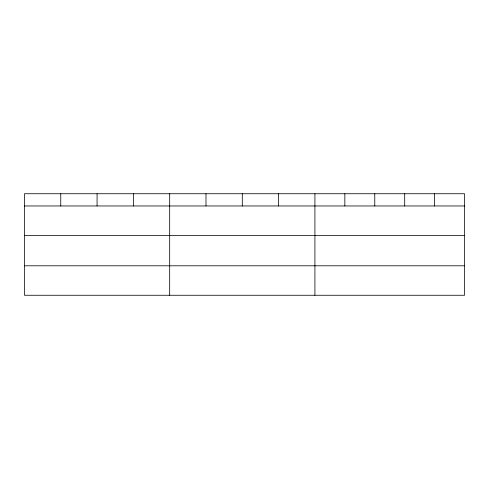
<?xml version="1.0" encoding="UTF-8"?>
<svg xmlns="http://www.w3.org/2000/svg" width="489" height="489" viewBox="0 0 489 489"><rect width="100%" height="100%" fill="white"/><g stroke="black" fill="none" stroke-linecap="round" stroke-linejoin="round"><path stroke-width="0.73" d="M464.55 235.435L464.55 193.736L24.45 193.736L24.45 295.264L464.55 295.264L464.55 235.435L24.45 235.435M24.45 205.967L464.55 205.967M24.45 265.796L464.55 265.796M434.623 193.736L434.623 205.967M404.696 193.736L404.696 205.967M374.77 193.736L374.77 205.967M344.843 193.736L344.843 205.967M314.916 193.736L314.916 295.264M278.608 193.736L278.608 205.967M242.299 193.736L242.299 205.967M205.991 193.736L205.991 205.967M169.683 193.736L169.683 295.264M133.375 193.736L133.375 205.967M97.067 193.736L97.067 205.967M60.758 193.736L60.758 205.967"/></g></svg>
